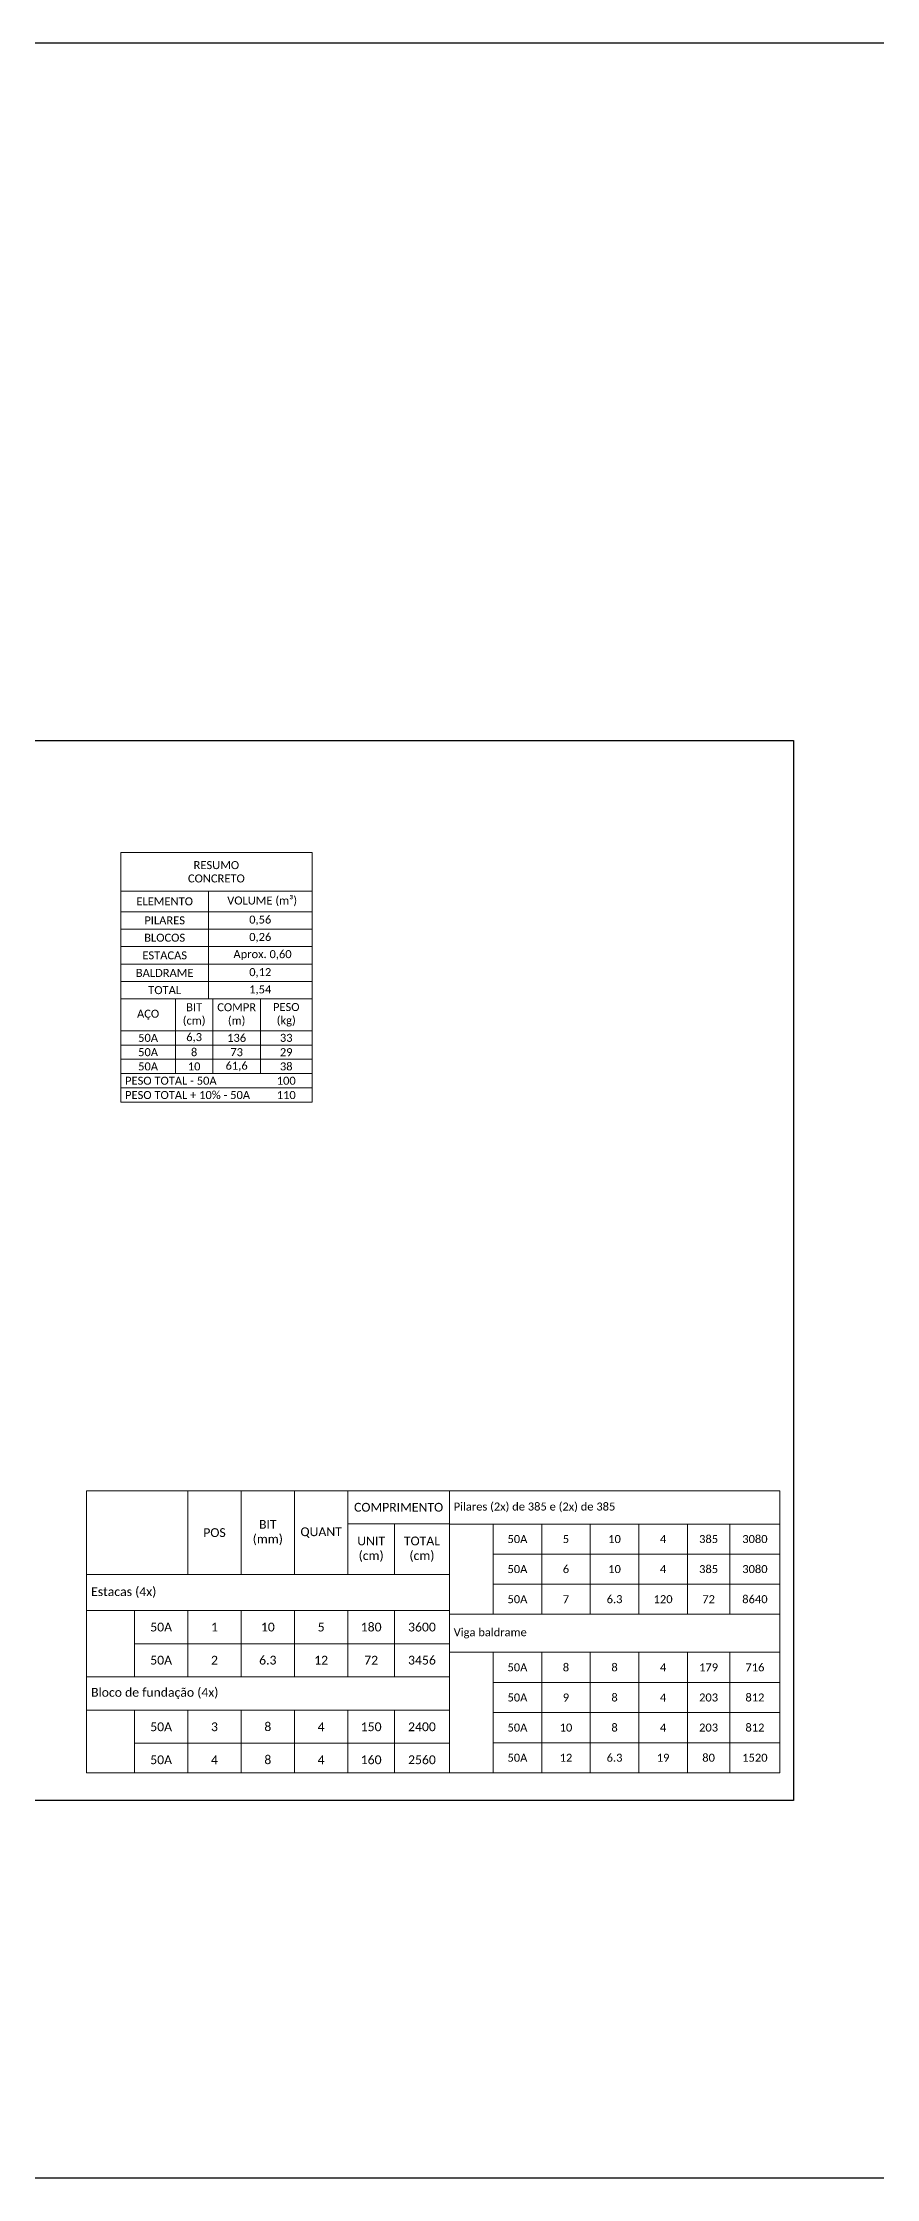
# Model space of a CAD drawing. Header units: inches. Extents: x -409 to -274, y -29 to 11.
# Drawn here: x -331.22 to -315.44, y -29.08 to 11.38 of the extents above; entities that cross this region are included whole.
import ezdxf

# ---------------------------------------------------------------- set-up
doc = ezdxf.new("R2010")
doc.units = ezdxf.units.IN
doc.header["$MEASUREMENT"] = 0
doc.layers.add('ARQ-PIS', color=1, linetype='Continuous')
doc.layers.add('ELE-VT3', color=30, linetype='Continuous')
doc.layers.add('EST- 1', color=1, linetype='Continuous', lineweight=9)
doc.styles.add('Codhab', font='')
doc.styles.get('Codhab').set_extended_font_data('Roboto')

msp = doc.modelspace()

# ---------------------------------------------------------------- linework, layer by layer
at = {"layer": 'ARQ-PIS', "color": 4, "linetype": 'ByBlock'}
msp.add_lwpolyline([(-355.626, -1.844), (-317.003, -1.844), (-317.003, -21.921), (-355.626, -21.921)], close=True, dxfattribs=at)
at = {"layer": 'ELE-VT3', "linetype": 'ByBlock'}
msp.add_lwpolyline([(-409.077, 11.376), (-273.831, 11.376), (-273.831, -29.078), (-409.077, -29.078)], close=True, dxfattribs=at)
at = {"layer": 'EST- 1'}
for p, q in [((-329.742, -3.964), (-326.121, -3.964)), ((-329.742, -3.964), (-329.742, -6.736)), ((-326.121, -3.964), (-326.121, -6.736)), ((-329.742, -4.695), (-326.121, -4.695)), ((-328.08, -4.695), (-328.08, -6.736)), ((-329.742, -5.085), (-326.121, -5.085)), ((-329.742, -5.085), (-326.121, -5.085)), ((-329.742, -5.414), (-326.121, -5.414)), ((-329.742, -5.414), (-326.121, -5.414)), ((-329.742, -5.743), (-326.121, -5.743)), ((-329.742, -5.743), (-326.121, -5.743)), ((-329.742, -6.082), (-326.121, -6.082)), ((-329.742, -6.082), (-326.121, -6.082)), ((-329.742, -6.408), (-326.121, -6.408)), ((-329.742, -6.408), (-326.121, -6.408)), ((-329.742, -6.736), (-326.121, -6.736)), ((-329.742, -6.736), (-326.121, -6.736)), ((-329.742, -6.736), (-326.121, -6.736)), ((-329.742, -6.736), (-329.742, -7.611)), ((-328.709, -6.736), (-328.709, -8.153)), ((-327.998, -6.736), (-327.998, -8.153)), ((-327.098, -6.736), (-327.098, -8.153)), ((-326.121, -6.736), (-326.121, -8.694)), ((-329.742, -7.341), (-326.121, -7.341)), ((-329.742, -7.341), (-326.121, -7.341)), ((-329.742, -7.341), (-326.121, -7.341)), ((-329.742, -7.611), (-329.742, -7.882)), ((-329.742, -7.611), (-326.121, -7.611)), ((-329.742, -7.882), (-329.742, -8.153)), ((-329.742, -7.882), (-326.121, -7.882)), ((-329.742, -8.153), (-329.742, -8.423)), ((-329.742, -8.153), (-329.742, -8.423)), ((-329.742, -8.153), (-326.121, -8.153)), ((-329.742, -8.423), (-329.742, -8.694)), ((-329.742, -8.423), (-329.742, -8.694)), ((-329.742, -8.423), (-326.121, -8.423)), ((-329.742, -8.423), (-326.121, -8.423)), ((-329.742, -8.694), (-326.121, -8.694)), ((-330.392, -16.055), (-323.518, -16.055)), ((-330.392, -16.055), (-330.392, -18.324)), ((-328.473, -16.055), (-328.473, -17.642)), ((-327.463, -16.055), (-327.463, -17.642)), ((-326.453, -16.055), (-326.453, -17.642)), ((-325.444, -16.055), (-325.444, -17.642)), ((-323.518, -16.055), (-317.261, -16.055)), ((-323.518, -16.055), (-323.518, -17.316)), ((-323.518, -16.055), (-323.518, -21.398)), ((-323.518, -16.055), (-323.518, -21.398)), ((-317.261, -16.055), (-317.261, -21.398)), ((-325.444, -16.682), (-323.518, -16.682)), ((-324.559, -16.682), (-324.559, -17.642)), ((-323.518, -16.685), (-322.691, -16.685)), ((-322.691, -16.685), (-317.261, -16.685)), ((-322.691, -16.685), (-322.691, -18.395)), ((-321.771, -16.685), (-321.771, -18.395)), ((-320.852, -16.685), (-320.852, -18.395)), ((-319.933, -16.685), (-319.933, -18.395)), ((-319.013, -16.685), (-319.013, -18.395)), ((-318.208, -16.685), (-318.208, -18.395)), ((-322.691, -17.254), (-317.261, -17.254)), ((-330.392, -17.642), (-323.518, -17.642)), ((-322.691, -17.824), (-317.261, -17.824)), ((-330.392, -18.324), (-329.483, -18.324)), ((-330.392, -18.324), (-330.392, -19.578)), ((-329.483, -18.324), (-323.518, -18.324)), ((-329.483, -18.324), (-329.483, -19.578)), ((-328.473, -18.324), (-328.473, -19.578)), ((-327.463, -18.324), (-327.463, -19.578)), ((-326.453, -18.324), (-326.453, -19.578)), ((-325.444, -18.324), (-325.444, -19.578)), ((-324.559, -18.324), (-324.559, -19.578)), ((-323.518, -18.395), (-317.261, -18.395)), ((-329.483, -18.951), (-323.518, -18.951)), ((-323.518, -19.115), (-322.691, -19.115)), ((-322.691, -19.115), (-317.261, -19.115)), ((-322.691, -19.115), (-322.691, -21.398)), ((-321.771, -19.115), (-321.771, -21.398)), ((-320.852, -19.115), (-320.852, -21.398)), ((-319.933, -19.115), (-319.933, -21.398)), ((-319.013, -19.115), (-319.013, -21.398)), ((-318.208, -19.115), (-318.208, -21.398)), ((-330.392, -19.578), (-323.518, -19.578)), ((-330.392, -19.578), (-330.392, -21.398)), ((-322.691, -19.685), (-317.261, -19.685)), ((-330.392, -20.213), (-329.483, -20.213)), ((-329.483, -20.213), (-323.518, -20.213)), ((-329.483, -20.213), (-329.483, -21.398)), ((-328.473, -20.213), (-328.473, -21.398)), ((-327.463, -20.213), (-327.463, -21.398)), ((-326.453, -20.213), (-326.453, -21.398)), ((-325.444, -20.213), (-325.444, -21.398)), ((-324.559, -20.213), (-324.559, -21.398)), ((-322.691, -20.256), (-317.261, -20.256)), ((-329.483, -20.838), (-323.518, -20.838)), ((-328.473, -20.784), (-328.473, -21.398)), ((-327.463, -20.784), (-327.463, -21.398)), ((-326.453, -20.784), (-326.453, -21.398)), ((-325.444, -20.784), (-325.444, -21.398)), ((-324.559, -20.784), (-324.559, -21.398)), ((-322.691, -20.827), (-317.261, -20.827)), ((-330.392, -21.398), (-323.518, -21.398)), ((-323.518, -21.398), (-317.261, -21.398)), ((-322.691, -21.398), (-317.261, -21.398))]:
    msp.add_line(p, q, dxfattribs=at)

# ---------------------------------------------------------------- texts
at = {"layer": 'EST- 1', "style": 'Codhab'}
for s, insert, char_height, width, attachment_point in [('{\\fCalibri|b0|i0|c0;RESUMO CONCRETO', (-327.932, -4.33), 0.15161, 0.81502, 5), ('{\\fCalibri|b0|i0|c0;ELEMENTO', (-328.911, -4.89), 0.15161, 0.81502, 5), ('{\\fCalibri|b0|i0|c0;VOLUME (m³)', (-327.065, -4.89), 0.15161, 2.04151, 5), ('{\\fCalibri|b0|i0|c0;PILARES', (-328.911, -5.25), 0.15161, 0.81502, 5), ('{\\fCalibri|b0|i0|c0|p34;0,56}', (-327.101, -5.25), 0.15161, 0.81502, 5), ('{\\fCalibri|b0|i0|c0;BLOCOS', (-328.911, -5.579), 0.15161, 0.81502, 5), ('{\\fCalibri|b0|i0|c0|p34;0,26}', (-327.101, -5.579), 0.15161, 0.81502, 5), ('{\\fCalibri|b0|i0|c0;ESTACAS', (-328.911, -5.913), 0.15161, 0.81502, 5), ('{\\fCalibri|b0|i0|c0|p34;Aprox. 0,60}', (-327.058, -5.908), 0.15161, 1.38705, 5), ('{\\fCalibri|b0|i0|c0|p34;BALDRAME}', (-328.911, -6.245), 0.15161, 0.81502, 5), ('{\\fCalibri|b0|i0|c0|p34;0,12}', (-327.101, -6.245), 0.15161, 0.81502, 5), ('{\\fCalibri|b0|i0|c0|p34;TOTAL}', (-328.911, -6.572), 0.15161, 0.81502, 5), ('{\\fCalibri|b0|i0|c0;BIT (cm)', (-328.353, -7.038), 0.15161, 0.5497, 5), ('{\\fCalibri|b0|i0|c0;COMPR (m)', (-327.548, -7.038), 0.15161, 0.73922, 5), ('{\\fCalibri|b0|i0|c0|p34;1,54}', (-327.101, -6.572), 0.15161, 0.81502, 5), ('{\\fCalibri|b0|i0|c0;PESO (kg)', (-326.609, -7.038), 0.15161, 0.81502, 5), ('{\\fCalibri|b0|i0|c0;AÇO', (-329.225, -7.038), 0.15161, 0.87187, 5), ('{\\fCalibri|b0|i0|c0;50A', (-329.225, -7.476), 0.15161, 0.87187, 5), ('{\\fCalibri|b0|i0|c0;50A', (-329.225, -7.747), 0.15161, 0.87187, 5), ('{\\fCalibri|b0|i0|c0|p34;6,3}', (-328.353, -7.476), 0.15161, 0.5497, 5), ('{\\fCalibri|b0|i0|c0;8', (-328.353, -7.747), 0.15161, 0.5497, 5), ('{\\fCalibri|b0|i0|c0|p34;136}', (-327.548, -7.476), 0.15161, 0.73922, 5), ('{\\fCalibri|b0|i0|c0|p34;73}', (-327.548, -7.747), 0.15161, 0.73922, 5), ('{\\fCalibri|b0|i0|c0|p34;29}', (-326.609, -7.747), 0.15161, 0.81502, 5), ('{\\fCalibri|b0|i0|c0|p34;33}', (-326.609, -7.476), 0.15161, 0.81502, 5), ('{\\fCalibri|b0|i0|c0;50A', (-329.225, -8.017), 0.15161, 0.87187, 5), ('{\\fCalibri|b0|i0|c0;10', (-328.353, -8.017), 0.15161, 0.5497, 5), ('{\\fCalibri|b0|i0|c0|p34;61,6}', (-327.548, -8.017), 0.15161, 0.73922, 5), ('{\\fCalibri|b0|i0|c0|p34;38}', (-326.609, -8.017), 0.15161, 0.81502, 5), ('{\\fCalibri|b0|i0|c0;PESO TOTAL - 50A', (-329.661, -8.288), 0.15161, 2.48311, 4), ('{\\fCalibri|b0|i0|c0;PESO TOTAL + 10% - 50A', (-329.661, -8.559), 0.15161, 2.48311, 4), ('{\\fCalibri|b0|i0|c0|p34;100}', (-326.609, -8.288), 0.15161, 0.81502, 5), ('{\\fCalibri|b0|i0|c0|p34;110}', (-326.609, -8.559), 0.15161, 0.81502, 5), ('{\\fCalibri|b0|i0|c0;COMPRIMENTO', (-324.481, -16.368), 0.16654, 1.74812, 5), ('{\\fCalibri|b0|i0|c0|p34;Pilares (2x) de 385 e (2x) de 385}', (-323.438, -16.37), 0.15161, 3.41842, 4), ('{\\fCalibri|b0|i0|c0;POS', (-327.968, -16.848), 0.16654, 0.83282, 5), ('{\\fCalibri|b0|i0|c0;BIT (mm)', (-326.958, -16.848), 0.16654, 0.83282, 5), ('{\\fCalibri|b0|i0|c0;QUANT', (-325.948, -16.848), 0.16654, 0.83282, 5), ('{\\fCalibri|b0|i0|c0;UNIT (cm)', (-325.001, -17.162), 0.16654, 0.70792, 5), ('{\\fCalibri|b0|i0|c0;TOTAL (cm)', (-324.039, -17.162), 0.16654, 0.86317, 5), ('{\\fCalibri|b0|i0|c0;50A', (-322.231, -16.97), 0.15161, 0.75817, 5), ('{\\fCalibri|b0|i0|c0|p34;5}', (-321.312, -16.97), 0.15161, 0.75817, 5), ('{\\fCalibri|b0|i0|c0|p34;10}', (-320.392, -16.97), 0.15161, 0.7858, 5), ('{\\fCalibri|b0|i0|c0|p34;4}', (-319.473, -16.97), 0.15161, 0.7858, 5), ('{\\fCalibri|b0|i0|c0|p34;385}', (-318.611, -16.97), 0.15161, 0.7858, 5), ('{\\fCalibri|b0|i0|c0|p34;3080}', (-317.734, -16.97), 0.15161, 0.7858, 5), ('{\\fCalibri|b0|i0|c0;50A', (-322.231, -17.539), 0.15161, 0.75817, 5), ('{\\fCalibri|b0|i0|c0|p34;6}', (-321.312, -17.539), 0.15161, 0.75817, 5), ('{\\fCalibri|b0|i0|c0|p34;10}', (-320.392, -17.539), 0.15161, 0.7858, 5), ('{\\fCalibri|b0|i0|c0|p34;4}', (-319.473, -17.539), 0.15161, 0.7858, 5), ('{\\fCalibri|b0|i0|c0|p34;385}', (-318.611, -17.539), 0.15161, 0.7858, 5), ('{\\fCalibri|b0|i0|c0|p34;3080}', (-317.734, -17.539), 0.15161, 0.7858, 5), ('{\\fCalibri|b0|i0|c0|p34;Estacas (4x)}', (-330.304, -17.983), 0.16654, 3.75502, 4), ('{\\fCalibri|b0|i0|c0;50A', (-322.231, -18.109), 0.15161, 0.75817, 5), ('{\\fCalibri|b0|i0|c0|p34;7}', (-321.312, -18.109), 0.15161, 0.75817, 5), ('{\\fCalibri|b0|i0|c0|p34;6.3}', (-320.392, -18.109), 0.15161, 0.7858, 5), ('{\\fCalibri|b0|i0|c0|p34;120}', (-319.473, -18.109), 0.15161, 0.7858, 5), ('{\\fCalibri|b0|i0|c0|p34;72}', (-318.611, -18.109), 0.15161, 0.7858, 5), ('{\\fCalibri|b0|i0|c0|p34;8640}', (-317.734, -18.109), 0.15161, 0.7858, 5), ('{\\fCalibri|b0|i0|c0;50A', (-328.978, -18.637), 0.16654, 0.83282, 5), ('{\\fCalibri|b0|i0|c0;1', (-327.968, -18.637), 0.16654, 0.83282, 5), ('{\\fCalibri|b0|i0|c0;10', (-326.958, -18.637), 0.16654, 0.83282, 5), ('{\\fCalibri|b0|i0|c0|p34;5}', (-325.948, -18.637), 0.16654, 0.83282, 5), ('{\\fCalibri|b0|i0|c0|p34;180}', (-325.001, -18.637), 0.16654, 0.86317, 5), ('{\\fCalibri|b0|i0|c0|p34;3600}', (-324.039, -18.637), 0.16654, 0.86317, 5), ('{\\fCalibri|b0|i0|c0|p34;Viga baldrame}', (-323.438, -18.755), 0.15161, 3.41842, 4), ('{\\fCalibri|b0|i0|c0;50A', (-328.978, -19.264), 0.16654, 0.83282, 5), ('{\\fCalibri|b0|i0|c0;2', (-327.968, -19.264), 0.16654, 0.83282, 5), ('{\\fCalibri|b0|i0|c0|p34;6.3}', (-326.958, -19.264), 0.16654, 0.83282, 5), ('{\\fCalibri|b0|i0|c0|p34;12}', (-325.948, -19.264), 0.16654, 0.83282, 5), ('{\\fCalibri|b0|i0|c0|p34;72}', (-325.001, -19.264), 0.16654, 0.86317, 5), ('{\\fCalibri|b0|i0|c0|p34;3456}', (-324.039, -19.264), 0.16654, 0.86317, 5), ('{\\fCalibri|b0|i0|c0;50A', (-322.231, -19.4), 0.15161, 0.75817, 5), ('{\\fCalibri|b0|i0|c0|p34;8}', (-321.312, -19.4), 0.15161, 0.75817, 5), ('{\\fCalibri|b0|i0|c0|p34;8}', (-320.392, -19.4), 0.15161, 0.75817, 5), ('{\\fCalibri|b0|i0|c0|p34;4}', (-319.473, -19.4), 0.15161, 0.75817, 5), ('{\\fCalibri|b0|i0|c0|p34;179}', (-318.611, -19.4), 0.15161, 0.64446, 5), ('{\\fCalibri|b0|i0|c0|p34;716}', (-317.734, -19.4), 0.15161, 0.7858, 5), ('{\\fCalibri|b0|i0|c0|p34;Bloco de fundação (4x)}', (-330.304, -19.895), 0.16654, 3.75502, 4), ('{\\fCalibri|b0|i0|c0;50A', (-322.231, -19.971), 0.15161, 0.75817, 5), ('{\\fCalibri|b0|i0|c0|p34;9}', (-321.312, -19.971), 0.15161, 0.75817, 5), ('{\\fCalibri|b0|i0|c0|p34;8}', (-320.392, -19.971), 0.15161, 0.75817, 5), ('{\\fCalibri|b0|i0|c0|p34;4}', (-319.473, -19.971), 0.15161, 0.75817, 5), ('{\\fCalibri|b0|i0|c0|p34;203}', (-318.611, -19.971), 0.15161, 0.64446, 5), ('{\\fCalibri|b0|i0|c0|p34;812}', (-317.734, -19.971), 0.15161, 0.7858, 5), ('{\\fCalibri|b0|i0|c0;50A', (-328.978, -20.526), 0.16654, 0.83282, 5), ('{\\fCalibri|b0|i0|c0|p34;3}', (-327.968, -20.526), 0.16654, 0.86317, 5), ('{\\fCalibri|b0|i0|c0|p34;8}', (-326.958, -20.524), 0.16654, 0.86317, 5), ('{\\fCalibri|b0|i0|c0|p34;4}', (-325.948, -20.526), 0.16654, 0.86317, 5), ('{\\fCalibri|b0|i0|c0|p34;150}', (-325.001, -20.526), 0.16654, 0.86317, 5), ('{\\fCalibri|b0|i0|c0|p34;2400}', (-324.039, -20.526), 0.16654, 0.86317, 5), ('{\\fCalibri|b0|i0|c0;50A', (-322.231, -20.541), 0.15161, 0.75817, 5), ('{\\fCalibri|b0|i0|c0|p34;10}', (-321.312, -20.541), 0.15161, 0.75817, 5), ('{\\fCalibri|b0|i0|c0|p34;8}', (-320.392, -20.541), 0.15161, 0.75817, 5), ('{\\fCalibri|b0|i0|c0|p34;4}', (-319.473, -20.541), 0.15161, 0.75817, 5), ('{\\fCalibri|b0|i0|c0|p34;203}', (-318.611, -20.541), 0.15161, 0.64446, 5), ('{\\fCalibri|b0|i0|c0|p34;812}', (-317.734, -20.541), 0.15161, 0.7858, 5), ('{\\fCalibri|b0|i0|c0;50A', (-322.231, -21.112), 0.15161, 0.75817, 5), ('{\\fCalibri|b0|i0|c0|p34;12}', (-321.312, -21.112), 0.15161, 0.75817, 5), ('{\\fCalibri|b0|i0|c0|p34;6.3}', (-320.392, -21.112), 0.15161, 0.75817, 5), ('{\\fCalibri|b0|i0|c0|p34;19}', (-319.473, -21.112), 0.15161, 0.75817, 5), ('{\\fCalibri|b0|i0|c0|p34;80}', (-318.611, -21.112), 0.15161, 0.64446, 5), ('{\\fCalibri|b0|i0|c0|p34;1520}', (-317.734, -21.112), 0.15161, 0.7858, 5), ('{\\fCalibri|b0|i0|c0;50A', (-328.978, -21.151), 0.16654, 0.83282, 5), ('{\\fCalibri|b0|i0|c0|p34;4}', (-327.968, -21.151), 0.16654, 0.86317, 5), ('{\\fCalibri|b0|i0|c0|p34;8}', (-326.958, -21.15), 0.16654, 0.86317, 5), ('{\\fCalibri|b0|i0|c0|p34;4}', (-325.948, -21.151), 0.16654, 0.86317, 5), ('{\\fCalibri|b0|i0|c0|p34;160}', (-325.001, -21.151), 0.16654, 0.86317, 5), ('{\\fCalibri|b0|i0|c0|p34;2560}', (-324.039, -21.151), 0.16654, 0.86317, 5)]:
    msp.add_mtext(s, dxfattribs=dict(at, insert=insert, char_height=char_height, width=width, attachment_point=attachment_point))

doc.saveas('drawing.dxf')
